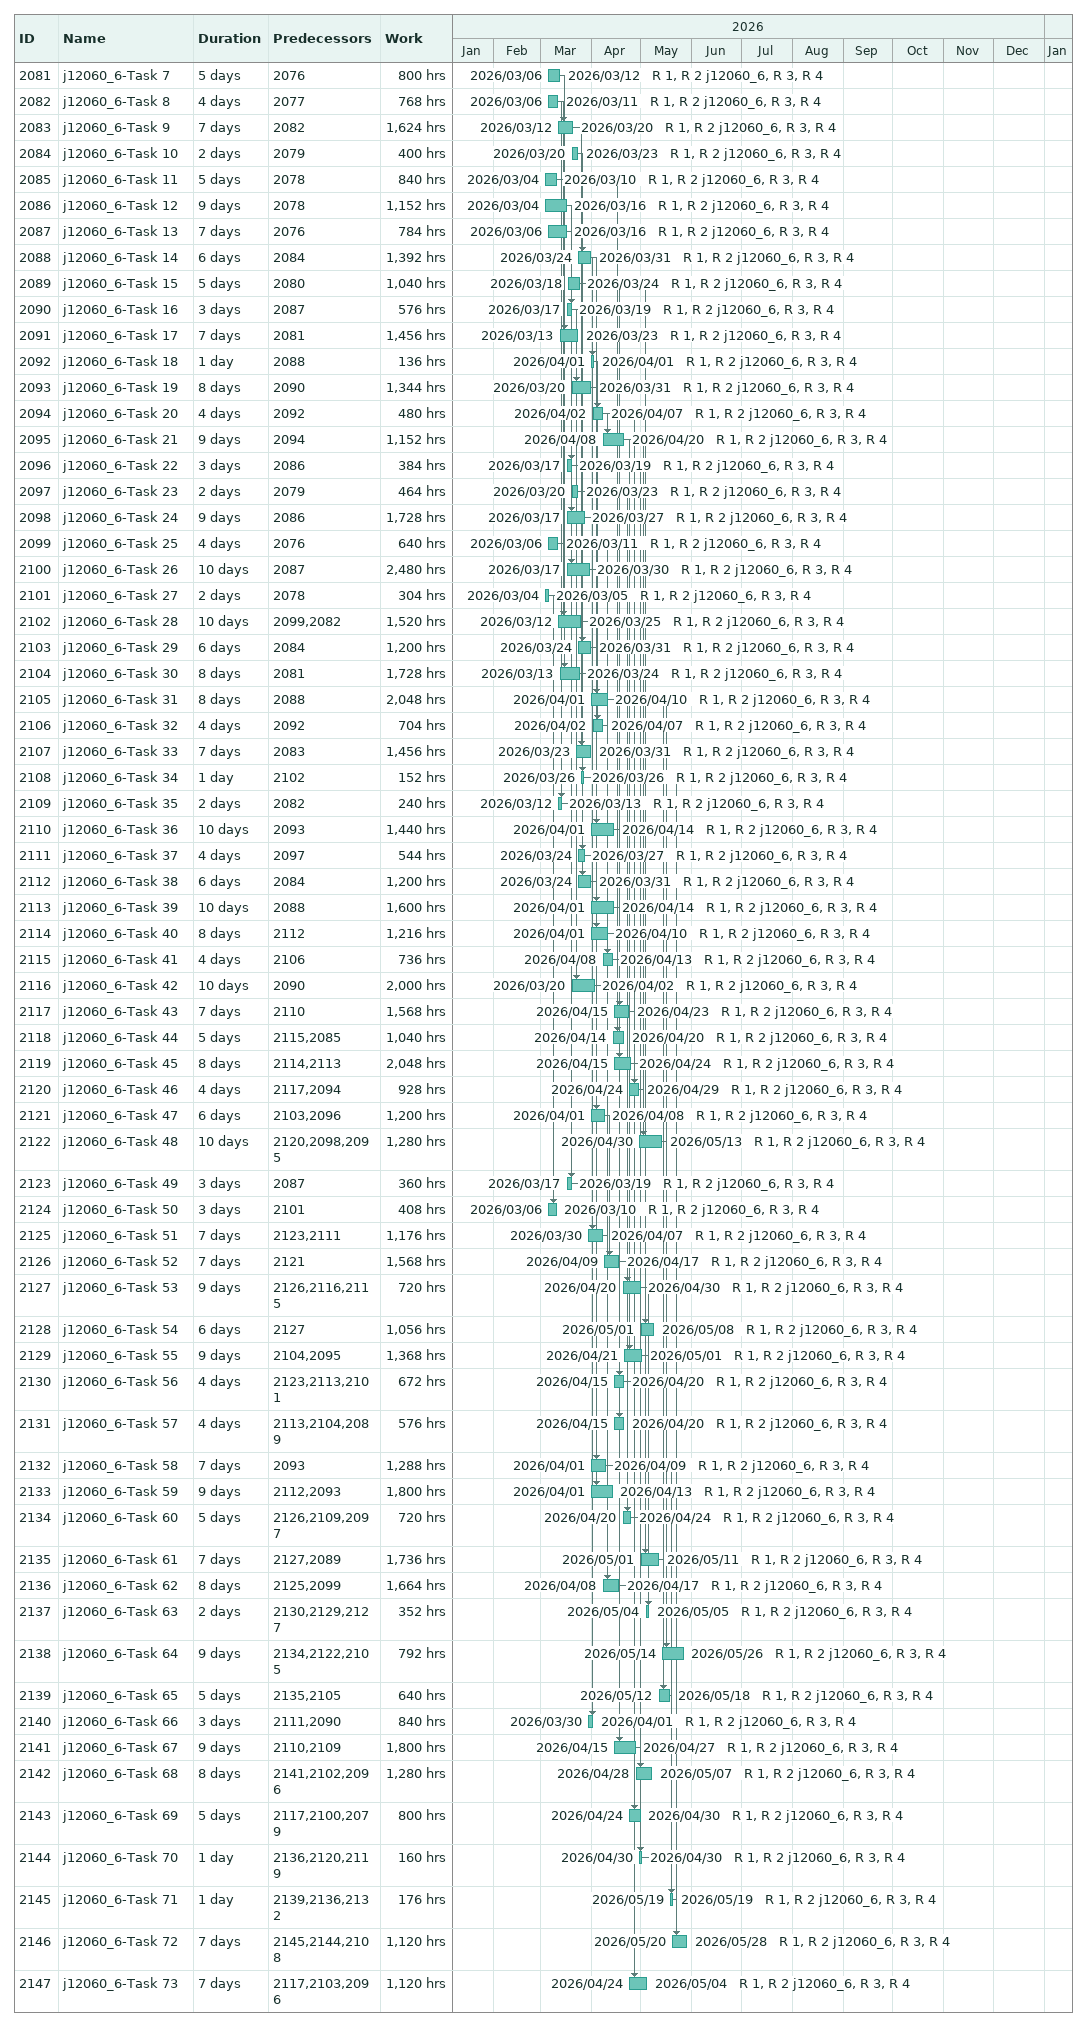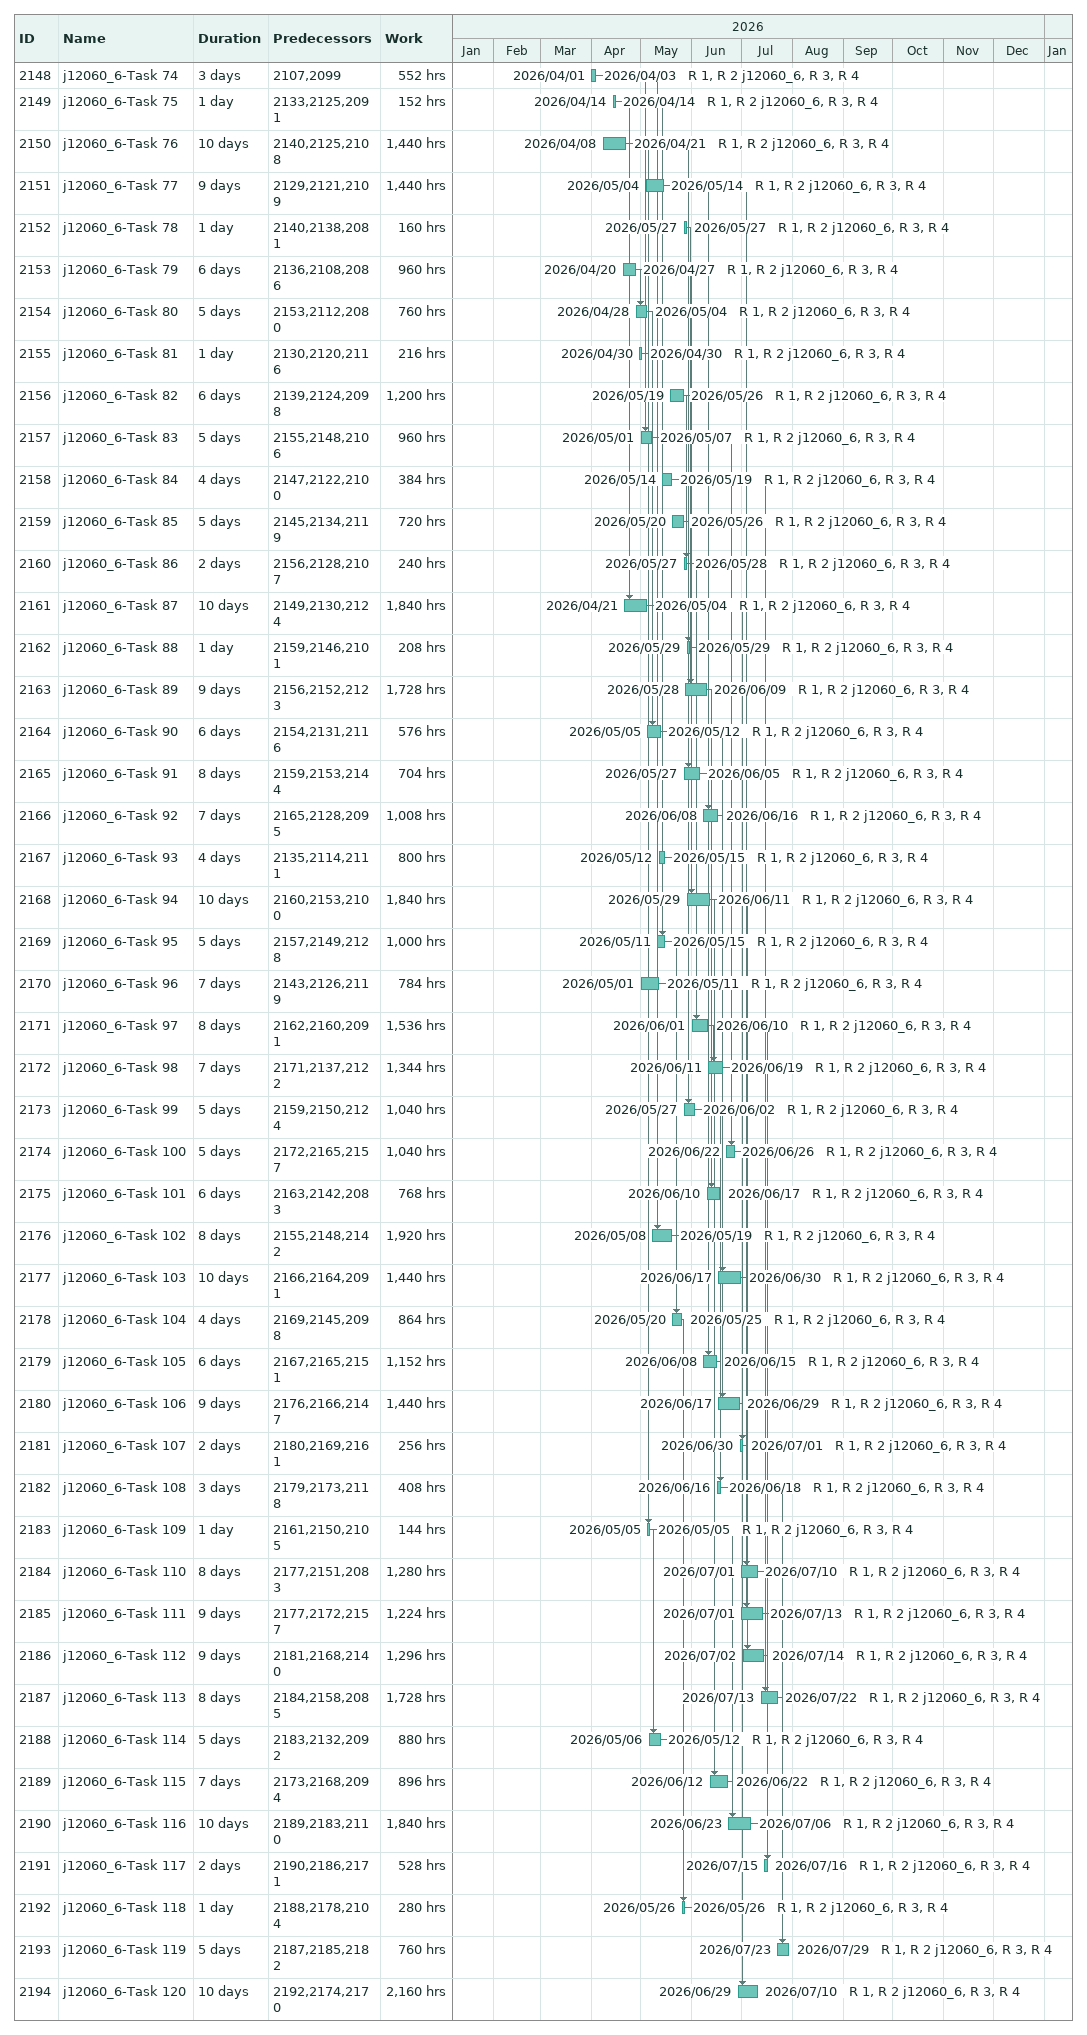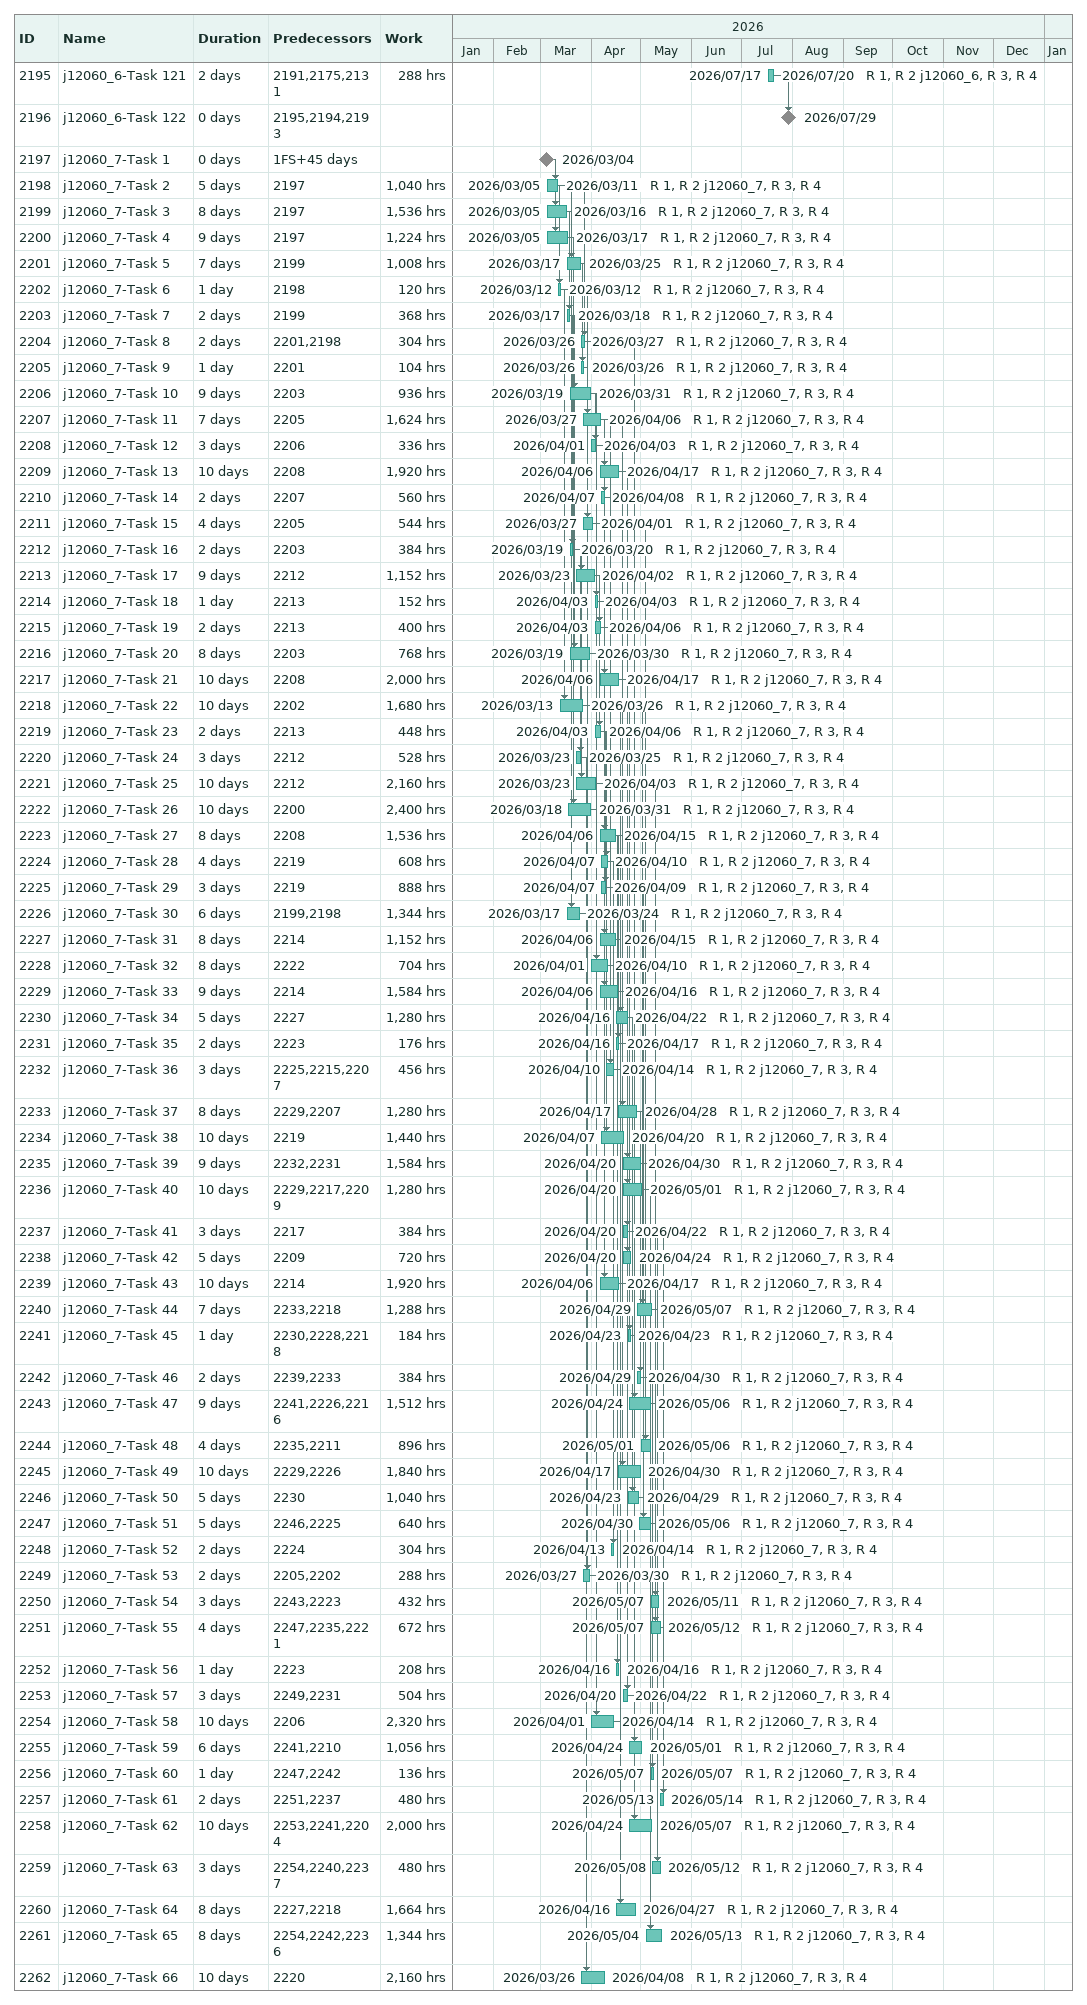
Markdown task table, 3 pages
| ID | Task | Duration | Start | Finish | Predecessors | Resources | Work (h) |
|---|---|---|---|---|---|---|---|
| 2081 | j12060_6-Task 7 | 5d | 2026-03-06 | 2026-03-12 | 2076 | R 1, R 2 j12060_6, R 3, R 4 | 800 |
| 2082 | j12060_6-Task 8 | 4d | 2026-03-06 | 2026-03-11 | 2077 | R 1, R 2 j12060_6, R 3, R 4 | 768 |
| 2083 | j12060_6-Task 9 | 7d | 2026-03-12 | 2026-03-20 | 2082 | R 1, R 2 j12060_6, R 3, R 4 | 1624 |
| 2084 | j12060_6-Task 10 | 2d | 2026-03-20 | 2026-03-23 | 2079 | R 1, R 2 j12060_6, R 3, R 4 | 400 |
| 2085 | j12060_6-Task 11 | 5d | 2026-03-04 | 2026-03-10 | 2078 | R 1, R 2 j12060_6, R 3, R 4 | 840 |
| 2086 | j12060_6-Task 12 | 9d | 2026-03-04 | 2026-03-16 | 2078 | R 1, R 2 j12060_6, R 3, R 4 | 1152 |
| 2087 | j12060_6-Task 13 | 7d | 2026-03-06 | 2026-03-16 | 2076 | R 1, R 2 j12060_6, R 3, R 4 | 784 |
| 2088 | j12060_6-Task 14 | 6d | 2026-03-24 | 2026-03-31 | 2084 | R 1, R 2 j12060_6, R 3, R 4 | 1392 |
| 2089 | j12060_6-Task 15 | 5d | 2026-03-18 | 2026-03-24 | 2080 | R 1, R 2 j12060_6, R 3, R 4 | 1040 |
| 2090 | j12060_6-Task 16 | 3d | 2026-03-17 | 2026-03-19 | 2087 | R 1, R 2 j12060_6, R 3, R 4 | 576 |
| 2091 | j12060_6-Task 17 | 7d | 2026-03-13 | 2026-03-23 | 2081 | R 1, R 2 j12060_6, R 3, R 4 | 1456 |
| 2092 | j12060_6-Task 18 | 1d | 2026-04-01 | 2026-04-01 | 2088 | R 1, R 2 j12060_6, R 3, R 4 | 136 |
| 2093 | j12060_6-Task 19 | 8d | 2026-03-20 | 2026-03-31 | 2090 | R 1, R 2 j12060_6, R 3, R 4 | 1344 |
| 2094 | j12060_6-Task 20 | 4d | 2026-04-02 | 2026-04-07 | 2092 | R 1, R 2 j12060_6, R 3, R 4 | 480 |
| 2095 | j12060_6-Task 21 | 9d | 2026-04-08 | 2026-04-20 | 2094 | R 1, R 2 j12060_6, R 3, R 4 | 1152 |
| 2096 | j12060_6-Task 22 | 3d | 2026-03-17 | 2026-03-19 | 2086 | R 1, R 2 j12060_6, R 3, R 4 | 384 |
| 2097 | j12060_6-Task 23 | 2d | 2026-03-20 | 2026-03-23 | 2079 | R 1, R 2 j12060_6, R 3, R 4 | 464 |
| 2098 | j12060_6-Task 24 | 9d | 2026-03-17 | 2026-03-27 | 2086 | R 1, R 2 j12060_6, R 3, R 4 | 1728 |
| 2099 | j12060_6-Task 25 | 4d | 2026-03-06 | 2026-03-11 | 2076 | R 1, R 2 j12060_6, R 3, R 4 | 640 |
| 2100 | j12060_6-Task 26 | 10d | 2026-03-17 | 2026-03-30 | 2087 | R 1, R 2 j12060_6, R 3, R 4 | 2480 |
| 2101 | j12060_6-Task 27 | 2d | 2026-03-04 | 2026-03-05 | 2078 | R 1, R 2 j12060_6, R 3, R 4 | 304 |
| 2102 | j12060_6-Task 28 | 10d | 2026-03-12 | 2026-03-25 | 2099, 2082 | R 1, R 2 j12060_6, R 3, R 4 | 1520 |
| 2103 | j12060_6-Task 29 | 6d | 2026-03-24 | 2026-03-31 | 2084 | R 1, R 2 j12060_6, R 3, R 4 | 1200 |
| 2104 | j12060_6-Task 30 | 8d | 2026-03-13 | 2026-03-24 | 2081 | R 1, R 2 j12060_6, R 3, R 4 | 1728 |
| 2105 | j12060_6-Task 31 | 8d | 2026-04-01 | 2026-04-10 | 2088 | R 1, R 2 j12060_6, R 3, R 4 | 2048 |
| 2106 | j12060_6-Task 32 | 4d | 2026-04-02 | 2026-04-07 | 2092 | R 1, R 2 j12060_6, R 3, R 4 | 704 |
| 2107 | j12060_6-Task 33 | 7d | 2026-03-23 | 2026-03-31 | 2083 | R 1, R 2 j12060_6, R 3, R 4 | 1456 |
| 2108 | j12060_6-Task 34 | 1d | 2026-03-26 | 2026-03-26 | 2102 | R 1, R 2 j12060_6, R 3, R 4 | 152 |
| 2109 | j12060_6-Task 35 | 2d | 2026-03-12 | 2026-03-13 | 2082 | R 1, R 2 j12060_6, R 3, R 4 | 240 |
| 2110 | j12060_6-Task 36 | 10d | 2026-04-01 | 2026-04-14 | 2093 | R 1, R 2 j12060_6, R 3, R 4 | 1440 |
| 2111 | j12060_6-Task 37 | 4d | 2026-03-24 | 2026-03-27 | 2097 | R 1, R 2 j12060_6, R 3, R 4 | 544 |
| 2112 | j12060_6-Task 38 | 6d | 2026-03-24 | 2026-03-31 | 2084 | R 1, R 2 j12060_6, R 3, R 4 | 1200 |
| 2113 | j12060_6-Task 39 | 10d | 2026-04-01 | 2026-04-14 | 2088 | R 1, R 2 j12060_6, R 3, R 4 | 1600 |
| 2114 | j12060_6-Task 40 | 8d | 2026-04-01 | 2026-04-10 | 2112 | R 1, R 2 j12060_6, R 3, R 4 | 1216 |
| 2115 | j12060_6-Task 41 | 4d | 2026-04-08 | 2026-04-13 | 2106 | R 1, R 2 j12060_6, R 3, R 4 | 736 |
| 2116 | j12060_6-Task 42 | 10d | 2026-03-20 | 2026-04-02 | 2090 | R 1, R 2 j12060_6, R 3, R 4 | 2000 |
| 2117 | j12060_6-Task 43 | 7d | 2026-04-15 | 2026-04-23 | 2110 | R 1, R 2 j12060_6, R 3, R 4 | 1568 |
| 2118 | j12060_6-Task 44 | 5d | 2026-04-14 | 2026-04-20 | 2115, 2085 | R 1, R 2 j12060_6, R 3, R 4 | 1040 |
| 2119 | j12060_6-Task 45 | 8d | 2026-04-15 | 2026-04-24 | 2114, 2113 | R 1, R 2 j12060_6, R 3, R 4 | 2048 |
| 2120 | j12060_6-Task 46 | 4d | 2026-04-24 | 2026-04-29 | 2117, 2094 | R 1, R 2 j12060_6, R 3, R 4 | 928 |
| 2121 | j12060_6-Task 47 | 6d | 2026-04-01 | 2026-04-08 | 2103, 2096 | R 1, R 2 j12060_6, R 3, R 4 | 1200 |
| 2122 | j12060_6-Task 48 | 10d | 2026-04-30 | 2026-05-13 | 2120, 2098, 2095 | R 1, R 2 j12060_6, R 3, R 4 | 1280 |
| 2123 | j12060_6-Task 49 | 3d | 2026-03-17 | 2026-03-19 | 2087 | R 1, R 2 j12060_6, R 3, R 4 | 360 |
| 2124 | j12060_6-Task 50 | 3d | 2026-03-06 | 2026-03-10 | 2101 | R 1, R 2 j12060_6, R 3, R 4 | 408 |
| 2125 | j12060_6-Task 51 | 7d | 2026-03-30 | 2026-04-07 | 2123, 2111 | R 1, R 2 j12060_6, R 3, R 4 | 1176 |
| 2126 | j12060_6-Task 52 | 7d | 2026-04-09 | 2026-04-17 | 2121 | R 1, R 2 j12060_6, R 3, R 4 | 1568 |
| 2127 | j12060_6-Task 53 | 9d | 2026-04-20 | 2026-04-30 | 2126, 2116, 2115 | R 1, R 2 j12060_6, R 3, R 4 | 720 |
| 2128 | j12060_6-Task 54 | 6d | 2026-05-01 | 2026-05-08 | 2127 | R 1, R 2 j12060_6, R 3, R 4 | 1056 |
| 2129 | j12060_6-Task 55 | 9d | 2026-04-21 | 2026-05-01 | 2104, 2095 | R 1, R 2 j12060_6, R 3, R 4 | 1368 |
| 2130 | j12060_6-Task 56 | 4d | 2026-04-15 | 2026-04-20 | 2123, 2113, 2101 | R 1, R 2 j12060_6, R 3, R 4 | 672 |
| 2131 | j12060_6-Task 57 | 4d | 2026-04-15 | 2026-04-20 | 2113, 2104, 2089 | R 1, R 2 j12060_6, R 3, R 4 | 576 |
| 2132 | j12060_6-Task 58 | 7d | 2026-04-01 | 2026-04-09 | 2093 | R 1, R 2 j12060_6, R 3, R 4 | 1288 |
| 2133 | j12060_6-Task 59 | 9d | 2026-04-01 | 2026-04-13 | 2112, 2093 | R 1, R 2 j12060_6, R 3, R 4 | 1800 |
| 2134 | j12060_6-Task 60 | 5d | 2026-04-20 | 2026-04-24 | 2126, 2109, 2097 | R 1, R 2 j12060_6, R 3, R 4 | 720 |
| 2135 | j12060_6-Task 61 | 7d | 2026-05-01 | 2026-05-11 | 2127, 2089 | R 1, R 2 j12060_6, R 3, R 4 | 1736 |
| 2136 | j12060_6-Task 62 | 8d | 2026-04-08 | 2026-04-17 | 2125, 2099 | R 1, R 2 j12060_6, R 3, R 4 | 1664 |
| 2137 | j12060_6-Task 63 | 2d | 2026-05-04 | 2026-05-05 | 2130, 2129, 2127 | R 1, R 2 j12060_6, R 3, R 4 | 352 |
| 2138 | j12060_6-Task 64 | 9d | 2026-05-14 | 2026-05-26 | 2134, 2122, 2105 | R 1, R 2 j12060_6, R 3, R 4 | 792 |
| 2139 | j12060_6-Task 65 | 5d | 2026-05-12 | 2026-05-18 | 2135, 2105 | R 1, R 2 j12060_6, R 3, R 4 | 640 |
| 2140 | j12060_6-Task 66 | 3d | 2026-03-30 | 2026-04-01 | 2111, 2090 | R 1, R 2 j12060_6, R 3, R 4 | 840 |
| 2141 | j12060_6-Task 67 | 9d | 2026-04-15 | 2026-04-27 | 2110, 2109 | R 1, R 2 j12060_6, R 3, R 4 | 1800 |
| 2142 | j12060_6-Task 68 | 8d | 2026-04-28 | 2026-05-07 | 2141, 2102, 2096 | R 1, R 2 j12060_6, R 3, R 4 | 1280 |
| 2143 | j12060_6-Task 69 | 5d | 2026-04-24 | 2026-04-30 | 2117, 2100, 2079 | R 1, R 2 j12060_6, R 3, R 4 | 800 |
| 2144 | j12060_6-Task 70 | 1d | 2026-04-30 | 2026-04-30 | 2136, 2120, 2119 | R 1, R 2 j12060_6, R 3, R 4 | 160 |
| 2145 | j12060_6-Task 71 | 1d | 2026-05-19 | 2026-05-19 | 2139, 2136, 2132 | R 1, R 2 j12060_6, R 3, R 4 | 176 |
| 2146 | j12060_6-Task 72 | 7d | 2026-05-20 | 2026-05-28 | 2145, 2144, 2108 | R 1, R 2 j12060_6, R 3, R 4 | 1120 |
| 2147 | j12060_6-Task 73 | 7d | 2026-04-24 | 2026-05-04 | 2117, 2103, 2096 | R 1, R 2 j12060_6, R 3, R 4 | 1120 |
| 2148 | j12060_6-Task 74 | 3d | 2026-04-01 | 2026-04-03 | 2107, 2099 | R 1, R 2 j12060_6, R 3, R 4 | 552 |
| 2149 | j12060_6-Task 75 | 1d | 2026-04-14 | 2026-04-14 | 2133, 2125, 2091 | R 1, R 2 j12060_6, R 3, R 4 | 152 |
| 2150 | j12060_6-Task 76 | 10d | 2026-04-08 | 2026-04-21 | 2140, 2125, 2108 | R 1, R 2 j12060_6, R 3, R 4 | 1440 |
| 2151 | j12060_6-Task 77 | 9d | 2026-05-04 | 2026-05-14 | 2129, 2121, 2109 | R 1, R 2 j12060_6, R 3, R 4 | 1440 |
| 2152 | j12060_6-Task 78 | 1d | 2026-05-27 | 2026-05-27 | 2140, 2138, 2081 | R 1, R 2 j12060_6, R 3, R 4 | 160 |
| 2153 | j12060_6-Task 79 | 6d | 2026-04-20 | 2026-04-27 | 2136, 2108, 2086 | R 1, R 2 j12060_6, R 3, R 4 | 960 |
| 2154 | j12060_6-Task 80 | 5d | 2026-04-28 | 2026-05-04 | 2153, 2112, 2080 | R 1, R 2 j12060_6, R 3, R 4 | 760 |
| 2155 | j12060_6-Task 81 | 1d | 2026-04-30 | 2026-04-30 | 2130, 2120, 2116 | R 1, R 2 j12060_6, R 3, R 4 | 216 |
| 2156 | j12060_6-Task 82 | 6d | 2026-05-19 | 2026-05-26 | 2139, 2124, 2098 | R 1, R 2 j12060_6, R 3, R 4 | 1200 |
| 2157 | j12060_6-Task 83 | 5d | 2026-05-01 | 2026-05-07 | 2155, 2148, 2106 | R 1, R 2 j12060_6, R 3, R 4 | 960 |
| 2158 | j12060_6-Task 84 | 4d | 2026-05-14 | 2026-05-19 | 2147, 2122, 2100 | R 1, R 2 j12060_6, R 3, R 4 | 384 |
| 2159 | j12060_6-Task 85 | 5d | 2026-05-20 | 2026-05-26 | 2145, 2134, 2119 | R 1, R 2 j12060_6, R 3, R 4 | 720 |
| 2160 | j12060_6-Task 86 | 2d | 2026-05-27 | 2026-05-28 | 2156, 2128, 2107 | R 1, R 2 j12060_6, R 3, R 4 | 240 |
| 2161 | j12060_6-Task 87 | 10d | 2026-04-21 | 2026-05-04 | 2149, 2130, 2124 | R 1, R 2 j12060_6, R 3, R 4 | 1840 |
| 2162 | j12060_6-Task 88 | 1d | 2026-05-29 | 2026-05-29 | 2159, 2146, 2101 | R 1, R 2 j12060_6, R 3, R 4 | 208 |
| 2163 | j12060_6-Task 89 | 9d | 2026-05-28 | 2026-06-09 | 2156, 2152, 2123 | R 1, R 2 j12060_6, R 3, R 4 | 1728 |
| 2164 | j12060_6-Task 90 | 6d | 2026-05-05 | 2026-05-12 | 2154, 2131, 2116 | R 1, R 2 j12060_6, R 3, R 4 | 576 |
| 2165 | j12060_6-Task 91 | 8d | 2026-05-27 | 2026-06-05 | 2159, 2153, 2144 | R 1, R 2 j12060_6, R 3, R 4 | 704 |
| 2166 | j12060_6-Task 92 | 7d | 2026-06-08 | 2026-06-16 | 2165, 2128, 2095 | R 1, R 2 j12060_6, R 3, R 4 | 1008 |
| 2167 | j12060_6-Task 93 | 4d | 2026-05-12 | 2026-05-15 | 2135, 2114, 2111 | R 1, R 2 j12060_6, R 3, R 4 | 800 |
| 2168 | j12060_6-Task 94 | 10d | 2026-05-29 | 2026-06-11 | 2160, 2153, 2100 | R 1, R 2 j12060_6, R 3, R 4 | 1840 |
| 2169 | j12060_6-Task 95 | 5d | 2026-05-11 | 2026-05-15 | 2157, 2149, 2128 | R 1, R 2 j12060_6, R 3, R 4 | 1000 |
| 2170 | j12060_6-Task 96 | 7d | 2026-05-01 | 2026-05-11 | 2143, 2126, 2119 | R 1, R 2 j12060_6, R 3, R 4 | 784 |
| 2171 | j12060_6-Task 97 | 8d | 2026-06-01 | 2026-06-10 | 2162, 2160, 2091 | R 1, R 2 j12060_6, R 3, R 4 | 1536 |
| 2172 | j12060_6-Task 98 | 7d | 2026-06-11 | 2026-06-19 | 2171, 2137, 2122 | R 1, R 2 j12060_6, R 3, R 4 | 1344 |
| 2173 | j12060_6-Task 99 | 5d | 2026-05-27 | 2026-06-02 | 2159, 2150, 2124 | R 1, R 2 j12060_6, R 3, R 4 | 1040 |
| 2174 | j12060_6-Task 100 | 5d | 2026-06-22 | 2026-06-26 | 2172, 2165, 2157 | R 1, R 2 j12060_6, R 3, R 4 | 1040 |
| 2175 | j12060_6-Task 101 | 6d | 2026-06-10 | 2026-06-17 | 2163, 2142, 2083 | R 1, R 2 j12060_6, R 3, R 4 | 768 |
| 2176 | j12060_6-Task 102 | 8d | 2026-05-08 | 2026-05-19 | 2155, 2148, 2142 | R 1, R 2 j12060_6, R 3, R 4 | 1920 |
| 2177 | j12060_6-Task 103 | 10d | 2026-06-17 | 2026-06-30 | 2166, 2164, 2091 | R 1, R 2 j12060_6, R 3, R 4 | 1440 |
| 2178 | j12060_6-Task 104 | 4d | 2026-05-20 | 2026-05-25 | 2169, 2145, 2098 | R 1, R 2 j12060_6, R 3, R 4 | 864 |
| 2179 | j12060_6-Task 105 | 6d | 2026-06-08 | 2026-06-15 | 2167, 2165, 2151 | R 1, R 2 j12060_6, R 3, R 4 | 1152 |
| 2180 | j12060_6-Task 106 | 9d | 2026-06-17 | 2026-06-29 | 2176, 2166, 2147 | R 1, R 2 j12060_6, R 3, R 4 | 1440 |
| 2181 | j12060_6-Task 107 | 2d | 2026-06-30 | 2026-07-01 | 2180, 2169, 2161 | R 1, R 2 j12060_6, R 3, R 4 | 256 |
| 2182 | j12060_6-Task 108 | 3d | 2026-06-16 | 2026-06-18 | 2179, 2173, 2118 | R 1, R 2 j12060_6, R 3, R 4 | 408 |
| 2183 | j12060_6-Task 109 | 1d | 2026-05-05 | 2026-05-05 | 2161, 2150, 2105 | R 1, R 2 j12060_6, R 3, R 4 | 144 |
| 2184 | j12060_6-Task 110 | 8d | 2026-07-01 | 2026-07-10 | 2177, 2151, 2083 | R 1, R 2 j12060_6, R 3, R 4 | 1280 |
| 2185 | j12060_6-Task 111 | 9d | 2026-07-01 | 2026-07-13 | 2177, 2172, 2157 | R 1, R 2 j12060_6, R 3, R 4 | 1224 |
| 2186 | j12060_6-Task 112 | 9d | 2026-07-02 | 2026-07-14 | 2181, 2168, 2140 | R 1, R 2 j12060_6, R 3, R 4 | 1296 |
| 2187 | j12060_6-Task 113 | 8d | 2026-07-13 | 2026-07-22 | 2184, 2158, 2085 | R 1, R 2 j12060_6, R 3, R 4 | 1728 |
| 2188 | j12060_6-Task 114 | 5d | 2026-05-06 | 2026-05-12 | 2183, 2132, 2092 | R 1, R 2 j12060_6, R 3, R 4 | 880 |
| 2189 | j12060_6-Task 115 | 7d | 2026-06-12 | 2026-06-22 | 2173, 2168, 2094 | R 1, R 2 j12060_6, R 3, R 4 | 896 |
| 2190 | j12060_6-Task 116 | 10d | 2026-06-23 | 2026-07-06 | 2189, 2183, 2110 | R 1, R 2 j12060_6, R 3, R 4 | 1840 |
| 2191 | j12060_6-Task 117 | 2d | 2026-07-15 | 2026-07-16 | 2190, 2186, 2171 | R 1, R 2 j12060_6, R 3, R 4 | 528 |
| 2192 | j12060_6-Task 118 | 1d | 2026-05-26 | 2026-05-26 | 2188, 2178, 2104 | R 1, R 2 j12060_6, R 3, R 4 | 280 |
| 2193 | j12060_6-Task 119 | 5d | 2026-07-23 | 2026-07-29 | 2187, 2185, 2182 | R 1, R 2 j12060_6, R 3, R 4 | 760 |
| 2194 | j12060_6-Task 120 | 10d | 2026-06-29 | 2026-07-10 | 2192, 2174, 2170 | R 1, R 2 j12060_6, R 3, R 4 | 2160 |
| 2195 | j12060_6-Task 121 | 2d | 2026-07-17 | 2026-07-20 | 2191, 2175, 2131 | R 1, R 2 j12060_6, R 3, R 4 | 288 |
| 2196 | j12060_6-Task 122 | 0d | 2026-07-29 | 2026-07-29 | 2195, 2194, 2193 |  |  |
| 2197 | j12060_7-Task 1 | 0d | 2026-03-04 | 2026-03-04 | 1FS+45d |  |  |
| 2198 | j12060_7-Task 2 | 5d | 2026-03-05 | 2026-03-11 | 2197 | R 1, R 2 j12060_7, R 3, R 4 | 1040 |
| 2199 | j12060_7-Task 3 | 8d | 2026-03-05 | 2026-03-16 | 2197 | R 1, R 2 j12060_7, R 3, R 4 | 1536 |
| 2200 | j12060_7-Task 4 | 9d | 2026-03-05 | 2026-03-17 | 2197 | R 1, R 2 j12060_7, R 3, R 4 | 1224 |
| 2201 | j12060_7-Task 5 | 7d | 2026-03-17 | 2026-03-25 | 2199 | R 1, R 2 j12060_7, R 3, R 4 | 1008 |
| 2202 | j12060_7-Task 6 | 1d | 2026-03-12 | 2026-03-12 | 2198 | R 1, R 2 j12060_7, R 3, R 4 | 120 |
| 2203 | j12060_7-Task 7 | 2d | 2026-03-17 | 2026-03-18 | 2199 | R 1, R 2 j12060_7, R 3, R 4 | 368 |
| 2204 | j12060_7-Task 8 | 2d | 2026-03-26 | 2026-03-27 | 2201, 2198 | R 1, R 2 j12060_7, R 3, R 4 | 304 |
| 2205 | j12060_7-Task 9 | 1d | 2026-03-26 | 2026-03-26 | 2201 | R 1, R 2 j12060_7, R 3, R 4 | 104 |
| 2206 | j12060_7-Task 10 | 9d | 2026-03-19 | 2026-03-31 | 2203 | R 1, R 2 j12060_7, R 3, R 4 | 936 |
| 2207 | j12060_7-Task 11 | 7d | 2026-03-27 | 2026-04-06 | 2205 | R 1, R 2 j12060_7, R 3, R 4 | 1624 |
| 2208 | j12060_7-Task 12 | 3d | 2026-04-01 | 2026-04-03 | 2206 | R 1, R 2 j12060_7, R 3, R 4 | 336 |
| 2209 | j12060_7-Task 13 | 10d | 2026-04-06 | 2026-04-17 | 2208 | R 1, R 2 j12060_7, R 3, R 4 | 1920 |
| 2210 | j12060_7-Task 14 | 2d | 2026-04-07 | 2026-04-08 | 2207 | R 1, R 2 j12060_7, R 3, R 4 | 560 |
| 2211 | j12060_7-Task 15 | 4d | 2026-03-27 | 2026-04-01 | 2205 | R 1, R 2 j12060_7, R 3, R 4 | 544 |
| 2212 | j12060_7-Task 16 | 2d | 2026-03-19 | 2026-03-20 | 2203 | R 1, R 2 j12060_7, R 3, R 4 | 384 |
| 2213 | j12060_7-Task 17 | 9d | 2026-03-23 | 2026-04-02 | 2212 | R 1, R 2 j12060_7, R 3, R 4 | 1152 |
| 2214 | j12060_7-Task 18 | 1d | 2026-04-03 | 2026-04-03 | 2213 | R 1, R 2 j12060_7, R 3, R 4 | 152 |
| 2215 | j12060_7-Task 19 | 2d | 2026-04-03 | 2026-04-06 | 2213 | R 1, R 2 j12060_7, R 3, R 4 | 400 |
| 2216 | j12060_7-Task 20 | 8d | 2026-03-19 | 2026-03-30 | 2203 | R 1, R 2 j12060_7, R 3, R 4 | 768 |
| 2217 | j12060_7-Task 21 | 10d | 2026-04-06 | 2026-04-17 | 2208 | R 1, R 2 j12060_7, R 3, R 4 | 2000 |
| 2218 | j12060_7-Task 22 | 10d | 2026-03-13 | 2026-03-26 | 2202 | R 1, R 2 j12060_7, R 3, R 4 | 1680 |
| 2219 | j12060_7-Task 23 | 2d | 2026-04-03 | 2026-04-06 | 2213 | R 1, R 2 j12060_7, R 3, R 4 | 448 |
| 2220 | j12060_7-Task 24 | 3d | 2026-03-23 | 2026-03-25 | 2212 | R 1, R 2 j12060_7, R 3, R 4 | 528 |
| 2221 | j12060_7-Task 25 | 10d | 2026-03-23 | 2026-04-03 | 2212 | R 1, R 2 j12060_7, R 3, R 4 | 2160 |
| 2222 | j12060_7-Task 26 | 10d | 2026-03-18 | 2026-03-31 | 2200 | R 1, R 2 j12060_7, R 3, R 4 | 2400 |
| 2223 | j12060_7-Task 27 | 8d | 2026-04-06 | 2026-04-15 | 2208 | R 1, R 2 j12060_7, R 3, R 4 | 1536 |
| 2224 | j12060_7-Task 28 | 4d | 2026-04-07 | 2026-04-10 | 2219 | R 1, R 2 j12060_7, R 3, R 4 | 608 |
| 2225 | j12060_7-Task 29 | 3d | 2026-04-07 | 2026-04-09 | 2219 | R 1, R 2 j12060_7, R 3, R 4 | 888 |
| 2226 | j12060_7-Task 30 | 6d | 2026-03-17 | 2026-03-24 | 2199, 2198 | R 1, R 2 j12060_7, R 3, R 4 | 1344 |
| 2227 | j12060_7-Task 31 | 8d | 2026-04-06 | 2026-04-15 | 2214 | R 1, R 2 j12060_7, R 3, R 4 | 1152 |
| 2228 | j12060_7-Task 32 | 8d | 2026-04-01 | 2026-04-10 | 2222 | R 1, R 2 j12060_7, R 3, R 4 | 704 |
| 2229 | j12060_7-Task 33 | 9d | 2026-04-06 | 2026-04-16 | 2214 | R 1, R 2 j12060_7, R 3, R 4 | 1584 |
| 2230 | j12060_7-Task 34 | 5d | 2026-04-16 | 2026-04-22 | 2227 | R 1, R 2 j12060_7, R 3, R 4 | 1280 |
| 2231 | j12060_7-Task 35 | 2d | 2026-04-16 | 2026-04-17 | 2223 | R 1, R 2 j12060_7, R 3, R 4 | 176 |
| 2232 | j12060_7-Task 36 | 3d | 2026-04-10 | 2026-04-14 | 2225, 2215, 2207 | R 1, R 2 j12060_7, R 3, R 4 | 456 |
| 2233 | j12060_7-Task 37 | 8d | 2026-04-17 | 2026-04-28 | 2229, 2207 | R 1, R 2 j12060_7, R 3, R 4 | 1280 |
| 2234 | j12060_7-Task 38 | 10d | 2026-04-07 | 2026-04-20 | 2219 | R 1, R 2 j12060_7, R 3, R 4 | 1440 |
| 2235 | j12060_7-Task 39 | 9d | 2026-04-20 | 2026-04-30 | 2232, 2231 | R 1, R 2 j12060_7, R 3, R 4 | 1584 |
| 2236 | j12060_7-Task 40 | 10d | 2026-04-20 | 2026-05-01 | 2229, 2217, 2209 | R 1, R 2 j12060_7, R 3, R 4 | 1280 |
| 2237 | j12060_7-Task 41 | 3d | 2026-04-20 | 2026-04-22 | 2217 | R 1, R 2 j12060_7, R 3, R 4 | 384 |
| 2238 | j12060_7-Task 42 | 5d | 2026-04-20 | 2026-04-24 | 2209 | R 1, R 2 j12060_7, R 3, R 4 | 720 |
| 2239 | j12060_7-Task 43 | 10d | 2026-04-06 | 2026-04-17 | 2214 | R 1, R 2 j12060_7, R 3, R 4 | 1920 |
| 2240 | j12060_7-Task 44 | 7d | 2026-04-29 | 2026-05-07 | 2233, 2218 | R 1, R 2 j12060_7, R 3, R 4 | 1288 |
| 2241 | j12060_7-Task 45 | 1d | 2026-04-23 | 2026-04-23 | 2230, 2228, 2218 | R 1, R 2 j12060_7, R 3, R 4 | 184 |
| 2242 | j12060_7-Task 46 | 2d | 2026-04-29 | 2026-04-30 | 2239, 2233 | R 1, R 2 j12060_7, R 3, R 4 | 384 |
| 2243 | j12060_7-Task 47 | 9d | 2026-04-24 | 2026-05-06 | 2241, 2226, 2216 | R 1, R 2 j12060_7, R 3, R 4 | 1512 |
| 2244 | j12060_7-Task 48 | 4d | 2026-05-01 | 2026-05-06 | 2235, 2211 | R 1, R 2 j12060_7, R 3, R 4 | 896 |
| 2245 | j12060_7-Task 49 | 10d | 2026-04-17 | 2026-04-30 | 2229, 2226 | R 1, R 2 j12060_7, R 3, R 4 | 1840 |
| 2246 | j12060_7-Task 50 | 5d | 2026-04-23 | 2026-04-29 | 2230 | R 1, R 2 j12060_7, R 3, R 4 | 1040 |
| 2247 | j12060_7-Task 51 | 5d | 2026-04-30 | 2026-05-06 | 2246, 2225 | R 1, R 2 j12060_7, R 3, R 4 | 640 |
| 2248 | j12060_7-Task 52 | 2d | 2026-04-13 | 2026-04-14 | 2224 | R 1, R 2 j12060_7, R 3, R 4 | 304 |
| 2249 | j12060_7-Task 53 | 2d | 2026-03-27 | 2026-03-30 | 2205, 2202 | R 1, R 2 j12060_7, R 3, R 4 | 288 |
| 2250 | j12060_7-Task 54 | 3d | 2026-05-07 | 2026-05-11 | 2243, 2223 | R 1, R 2 j12060_7, R 3, R 4 | 432 |
| 2251 | j12060_7-Task 55 | 4d | 2026-05-07 | 2026-05-12 | 2247, 2235, 2221 | R 1, R 2 j12060_7, R 3, R 4 | 672 |
| 2252 | j12060_7-Task 56 | 1d | 2026-04-16 | 2026-04-16 | 2223 | R 1, R 2 j12060_7, R 3, R 4 | 208 |
| 2253 | j12060_7-Task 57 | 3d | 2026-04-20 | 2026-04-22 | 2249, 2231 | R 1, R 2 j12060_7, R 3, R 4 | 504 |
| 2254 | j12060_7-Task 58 | 10d | 2026-04-01 | 2026-04-14 | 2206 | R 1, R 2 j12060_7, R 3, R 4 | 2320 |
| 2255 | j12060_7-Task 59 | 6d | 2026-04-24 | 2026-05-01 | 2241, 2210 | R 1, R 2 j12060_7, R 3, R 4 | 1056 |
| 2256 | j12060_7-Task 60 | 1d | 2026-05-07 | 2026-05-07 | 2247, 2242 | R 1, R 2 j12060_7, R 3, R 4 | 136 |
| 2257 | j12060_7-Task 61 | 2d | 2026-05-13 | 2026-05-14 | 2251, 2237 | R 1, R 2 j12060_7, R 3, R 4 | 480 |
| 2258 | j12060_7-Task 62 | 10d | 2026-04-24 | 2026-05-07 | 2253, 2241, 2204 | R 1, R 2 j12060_7, R 3, R 4 | 2000 |
| 2259 | j12060_7-Task 63 | 3d | 2026-05-08 | 2026-05-12 | 2254, 2240, 2237 | R 1, R 2 j12060_7, R 3, R 4 | 480 |
| 2260 | j12060_7-Task 64 | 8d | 2026-04-16 | 2026-04-27 | 2227, 2218 | R 1, R 2 j12060_7, R 3, R 4 | 1664 |
| 2261 | j12060_7-Task 65 | 8d | 2026-05-04 | 2026-05-13 | 2254, 2242, 2236 | R 1, R 2 j12060_7, R 3, R 4 | 1344 |
| 2262 | j12060_7-Task 66 | 10d | 2026-03-26 | 2026-04-08 | 2220 | R 1, R 2 j12060_7, R 3, R 4 | 2160 |
